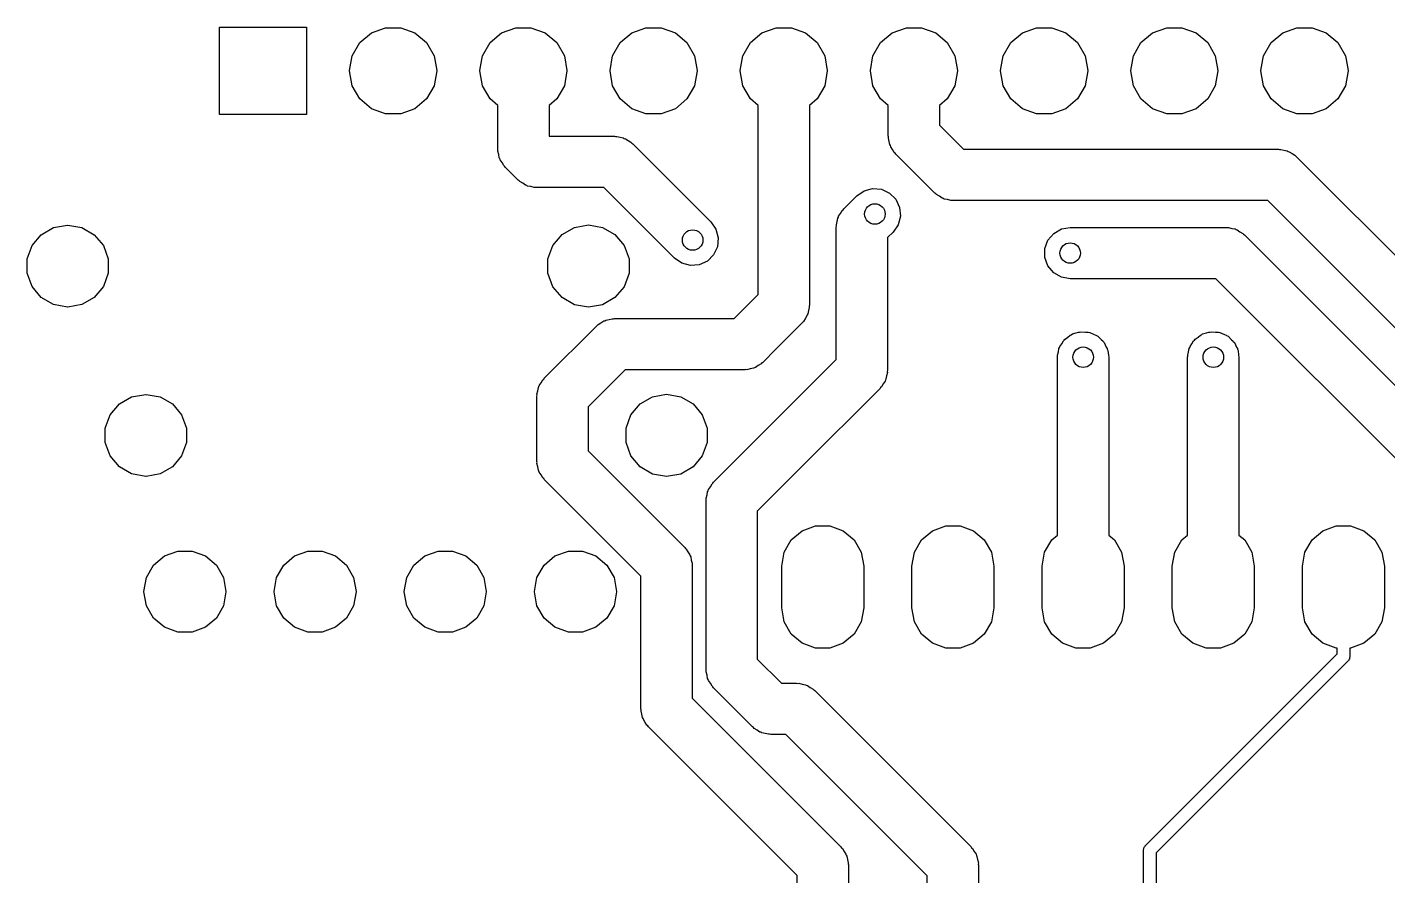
# Model space of a CAD drawing. Extents: x 135.5 to 183.1, y -141.5 to -46.5.
# Drawn here: x 140.48 to 167.03, y -96.01 to -79.46 of the extents above; entities that cross this region are included whole.
import ezdxf

# ---------------------------------------------------------------- set-up
doc = ezdxf.new("R2010")
doc.units = 0
doc.header["$MEASUREMENT"] = 0
doc.layers.add('BLACK', color=7, linetype='CONTINUOUS')

msp = doc.modelspace()

# ---------------------------------------------------------------- linework, layer by layer
at = {"layer": 'Black'}
for p, q in [((144.23, -81.16), (144.23, -79.46)), ((144.23, -79.46), (145.93, -79.46)), ((145.93, -79.46), (145.93, -81.16)), ((146.969, -79.7604), (147.195, -79.5706)), ((147.195, -79.5706), (147.472, -79.4697)), ((147.472, -79.4697), (147.768, -79.4697)), ((147.768, -79.4697), (148.045, -79.5706)), ((148.045, -79.5706), (148.271, -79.7604)), ((149.509, -79.7604), (149.735, -79.5706)), ((149.735, -79.5706), (150.012, -79.4697)), ((150.012, -79.4697), (150.308, -79.4697)), ((150.308, -79.4697), (150.585, -79.5706)), ((150.585, -79.5706), (150.811, -79.7604)), ((152.049, -79.7604), (152.275, -79.5706)), ((152.275, -79.5706), (152.552, -79.4697)), ((152.552, -79.4697), (152.848, -79.4697)), ((152.848, -79.4697), (153.125, -79.5706)), ((153.125, -79.5706), (153.351, -79.7604)), ((154.589, -79.7604), (154.815, -79.5706)), ((154.815, -79.5706), (155.092, -79.4697)), ((155.092, -79.4697), (155.388, -79.4697)), ((155.388, -79.4697), (155.665, -79.5706)), ((155.665, -79.5706), (155.891, -79.7604)), ((157.129, -79.7604), (157.355, -79.5706)), ((157.355, -79.5706), (157.632, -79.4697)), ((157.632, -79.4697), (157.928, -79.4697)), ((157.928, -79.4697), (158.205, -79.5706)), ((158.205, -79.5706), (158.431, -79.7604)), ((159.669, -79.7604), (159.895, -79.5706)), ((159.895, -79.5706), (160.172, -79.4697)), ((160.172, -79.4697), (160.468, -79.4697)), ((160.468, -79.4697), (160.745, -79.5706)), ((160.745, -79.5706), (160.971, -79.7604)), ((162.209, -79.7604), (162.435, -79.5706)), ((162.435, -79.5706), (162.712, -79.4697)), ((162.712, -79.4697), (163.008, -79.4697)), ((163.008, -79.4697), (163.285, -79.5706)), ((163.285, -79.5706), (163.511, -79.7604)), ((164.749, -79.7604), (164.975, -79.5706)), ((164.975, -79.5706), (165.252, -79.4697)), ((165.252, -79.4697), (165.548, -79.4697)), ((165.548, -79.4697), (165.825, -79.5706)), ((165.825, -79.5706), (166.051, -79.7604)), ((146.821, -80.016), (146.969, -79.7604)), ((148.271, -79.7604), (148.419, -80.016)), ((149.361, -80.016), (149.509, -79.7604)), ((150.811, -79.7604), (150.959, -80.016)), ((151.901, -80.016), (152.049, -79.7604)), ((153.351, -79.7604), (153.499, -80.016)), ((154.441, -80.016), (154.589, -79.7604)), ((155.891, -79.7604), (156.039, -80.016)), ((156.981, -80.016), (157.129, -79.7604)), ((158.431, -79.7604), (158.579, -80.016)), ((159.521, -80.016), (159.669, -79.7604)), ((160.971, -79.7604), (161.119, -80.016)), ((162.061, -80.016), (162.209, -79.7604)), ((163.511, -79.7604), (163.659, -80.016)), ((164.601, -80.016), (164.749, -79.7604)), ((166.051, -79.7604), (166.199, -80.016)), ((146.77, -80.3068), (146.821, -80.016)), ((148.419, -80.016), (148.47, -80.3068)), ((149.31, -80.3068), (149.361, -80.016)), ((150.959, -80.016), (151.01, -80.3068)), ((151.85, -80.3068), (151.901, -80.016)), ((153.499, -80.016), (153.55, -80.3068)), ((154.39, -80.3068), (154.441, -80.016)), ((156.039, -80.016), (156.09, -80.3068)), ((156.93, -80.3068), (156.981, -80.016)), ((158.579, -80.016), (158.63, -80.3068)), ((159.47, -80.3068), (159.521, -80.016)), ((161.119, -80.016), (161.17, -80.3068)), ((162.01, -80.3068), (162.061, -80.016)), ((163.659, -80.016), (163.71, -80.3068)), ((164.55, -80.3068), (164.601, -80.016)), ((166.199, -80.016), (166.25, -80.3068)), ((146.77, -80.3132), (146.77, -80.3068)), ((146.821, -80.604), (146.77, -80.3132)), ((148.47, -80.3132), (148.419, -80.604)), ((148.47, -80.3068), (148.47, -80.3132)), ((149.31, -80.3132), (149.31, -80.3068)), ((149.361, -80.604), (149.31, -80.3132)), ((151.01, -80.3132), (150.959, -80.604)), ((151.01, -80.3068), (151.01, -80.3132)), ((151.85, -80.3132), (151.85, -80.3068)), ((151.901, -80.604), (151.85, -80.3132)), ((153.55, -80.3132), (153.499, -80.604)), ((153.55, -80.3068), (153.55, -80.3132)), ((154.39, -80.3132), (154.39, -80.3068)), ((154.441, -80.604), (154.39, -80.3132)), ((156.09, -80.3132), (156.039, -80.604)), ((156.09, -80.3068), (156.09, -80.3132)), ((156.93, -80.3132), (156.93, -80.3068)), ((156.981, -80.604), (156.93, -80.3132)), ((158.63, -80.3132), (158.579, -80.604)), ((158.63, -80.3068), (158.63, -80.3132)), ((159.47, -80.3132), (159.47, -80.3068)), ((159.521, -80.604), (159.47, -80.3132)), ((161.17, -80.3132), (161.119, -80.604)), ((161.17, -80.3068), (161.17, -80.3132)), ((162.01, -80.3132), (162.01, -80.3068)), ((162.061, -80.604), (162.01, -80.3132)), ((163.71, -80.3132), (163.659, -80.604)), ((163.71, -80.3068), (163.71, -80.3132)), ((164.55, -80.3132), (164.55, -80.3068)), ((164.601, -80.604), (164.55, -80.3132)), ((166.25, -80.3132), (166.199, -80.604)), ((166.25, -80.3068), (166.25, -80.3132)), ((146.969, -80.8596), (146.821, -80.604)), ((148.419, -80.604), (148.271, -80.8596)), ((149.509, -80.8596), (149.361, -80.604)), ((150.959, -80.604), (150.811, -80.8596)), ((152.049, -80.8596), (151.901, -80.604)), ((153.499, -80.604), (153.351, -80.8596)), ((154.589, -80.8596), (154.441, -80.604)), ((156.039, -80.604), (155.891, -80.8596)), ((157.129, -80.8596), (156.981, -80.604)), ((158.579, -80.604), (158.431, -80.8596)), ((159.669, -80.8596), (159.521, -80.604)), ((161.119, -80.604), (160.971, -80.8596)), ((162.209, -80.8596), (162.061, -80.604)), ((163.659, -80.604), (163.511, -80.8596)), ((164.749, -80.8596), (164.601, -80.604)), ((166.199, -80.604), (166.051, -80.8596)), ((147.195, -81.0494), (146.969, -80.8596)), ((148.271, -80.8596), (148.045, -81.0494)), ((149.66, -80.9864), (149.509, -80.8596)), ((150.811, -80.8596), (150.66, -80.9864)), ((152.275, -81.0494), (152.049, -80.8596)), ((153.351, -80.8596), (153.125, -81.0494)), ((154.74, -80.9864), (154.589, -80.8596)), ((155.891, -80.8596), (155.74, -80.9864)), ((157.28, -80.9864), (157.129, -80.8596)), ((158.431, -80.8596), (158.28, -80.9864)), ((159.895, -81.0494), (159.669, -80.8596)), ((160.971, -80.8596), (160.745, -81.0494)), ((162.435, -81.0494), (162.209, -80.8596)), ((163.511, -80.8596), (163.285, -81.0494)), ((164.975, -81.0494), (164.749, -80.8596)), ((166.051, -80.8596), (165.825, -81.0494)), ((145.93, -81.16), (144.23, -81.16)), ((147.472, -81.1503), (147.195, -81.0494)), ((147.768, -81.1503), (147.472, -81.1503)), ((148.045, -81.0494), (147.768, -81.1503)), ((149.66, -81.834), (149.66, -80.9864)), ((150.66, -80.9864), (150.66, -81.588)), ((152.552, -81.1503), (152.275, -81.0494)), ((152.848, -81.1503), (152.552, -81.1503)), ((153.125, -81.0494), (152.848, -81.1503)), ((154.74, -84.6749), (154.74, -80.9864)), ((155.74, -80.9864), (155.74, -84.882)), ((157.28, -81.58), (157.28, -80.9864)), ((158.28, -80.9864), (158.28, -81.3729)), ((160.172, -81.1503), (159.895, -81.0494)), ((160.468, -81.1503), (160.172, -81.1503)), ((160.745, -81.0494), (160.468, -81.1503)), ((162.712, -81.1503), (162.435, -81.0494)), ((163.008, -81.1503), (162.712, -81.1503)), ((163.285, -81.0494), (163.008, -81.1503)), ((165.252, -81.1503), (164.975, -81.0494)), ((165.548, -81.1503), (165.252, -81.1503)), ((165.825, -81.0494), (165.548, -81.1503)), ((158.28, -81.3729), (158.749, -81.842)), ((150.66, -81.588), (151.938, -81.588)), ((151.938, -81.588), (151.96, -81.5918)), ((151.96, -81.5918), (151.982, -81.5899)), ((151.982, -81.5899), (152.045, -81.6068)), ((152.045, -81.6068), (152.109, -81.6182)), ((152.109, -81.6182), (152.128, -81.6292)), ((152.128, -81.6292), (152.149, -81.6348)), ((152.149, -81.6348), (152.203, -81.6723)), ((152.203, -81.6723), (152.259, -81.705)), ((152.259, -81.705), (152.274, -81.7218)), ((152.274, -81.7218), (152.292, -81.7344)), ((152.292, -81.7344), (153.816, -83.2584)), ((157.284, -81.6017), (157.28, -81.58)), ((157.282, -81.6236), (157.284, -81.6017)), ((157.299, -81.6867), (157.282, -81.6236)), ((157.31, -81.751), (157.299, -81.6867)), ((157.321, -81.7701), (157.31, -81.751)), ((149.664, -81.8557), (149.66, -81.834)), ((149.662, -81.8776), (149.664, -81.8557)), ((149.679, -81.9407), (149.662, -81.8776)), ((149.69, -82.005), (149.679, -81.9407)), ((149.701, -82.0241), (149.69, -82.005)), ((149.707, -82.0453), (149.701, -82.0241)), ((157.327, -81.7913), (157.321, -81.7701)), ((157.364, -81.8448), (157.327, -81.7913)), ((157.397, -81.9014), (157.364, -81.8448)), ((157.414, -81.9155), (157.397, -81.9014)), ((157.426, -81.9336), (157.414, -81.9155)), ((158.188, -82.6956), (157.426, -81.9336)), ((158.749, -81.842), (164.892, -81.842)), ((164.892, -81.842), (164.914, -81.8458)), ((164.914, -81.8458), (164.936, -81.8439)), ((164.936, -81.8439), (164.999, -81.8608)), ((164.999, -81.8608), (165.063, -81.8722)), ((165.063, -81.8722), (165.082, -81.8832)), ((165.082, -81.8832), (165.103, -81.8888)), ((165.103, -81.8888), (165.157, -81.9263)), ((165.157, -81.9263), (165.213, -81.959)), ((165.213, -81.959), (165.228, -81.9758)), ((165.228, -81.9758), (165.246, -81.9884)), ((165.246, -81.9884), (169.671, -86.414)), ((149.744, -82.0988), (149.707, -82.0453)), ((149.777, -82.1554), (149.744, -82.0988)), ((149.794, -82.1695), (149.777, -82.1554)), ((149.806, -82.1876), (149.794, -82.1695)), ((150.06, -82.4416), (149.806, -82.1876)), ((150.078, -82.4542), (150.06, -82.4416)), ((150.093, -82.471), (150.078, -82.4542)), ((150.149, -82.5037), (150.093, -82.471)), ((150.203, -82.5412), (150.149, -82.5037)), ((150.224, -82.5468), (150.203, -82.5412)), ((150.243, -82.5578), (150.224, -82.5468)), ((150.307, -82.5692), (150.243, -82.5578)), ((150.37, -82.5861), (150.307, -82.5692)), ((150.392, -82.5842), (150.37, -82.5861)), ((150.414, -82.588), (150.392, -82.5842)), ((151.731, -82.588), (150.414, -82.588)), ((153.108, -83.9656), (151.731, -82.588)), ((156.41, -83.0044), (156.664, -82.7504)), ((156.664, -82.7504), (156.807, -82.6508)), ((156.807, -82.6508), (156.974, -82.6059)), ((156.974, -82.6059), (157.147, -82.621)), ((157.147, -82.621), (157.305, -82.6944)), ((157.305, -82.6944), (157.428, -82.8172)), ((157.428, -82.8172), (157.501, -82.9746)), ((158.206, -82.7082), (158.188, -82.6956)), ((158.221, -82.725), (158.206, -82.7082)), ((158.277, -82.7577), (158.221, -82.725)), ((158.331, -82.7952), (158.277, -82.7577)), ((158.352, -82.8008), (158.331, -82.7952)), ((158.371, -82.8118), (158.352, -82.8008)), ((158.435, -82.8232), (158.371, -82.8118)), ((158.498, -82.8401), (158.435, -82.8232)), ((156.348, -83.0932), (156.381, -83.0366)), ((156.381, -83.0366), (156.398, -83.0225)), ((156.398, -83.0225), (156.41, -83.0044)), ((157.501, -82.9746), (157.516, -83.1476)), ((158.52, -82.8382), (158.498, -82.8401)), ((158.542, -82.842), (158.52, -82.8382)), ((164.685, -82.842), (158.542, -82.842)), ((169.11, -87.2676), (164.685, -82.842)), ((140.993, -83.3682), (141.267, -83.32)), ((141.267, -83.32), (141.273, -83.32)), ((141.273, -83.32), (141.547, -83.3682)), ((151.155, -83.3654), (151.43, -83.3169)), ((151.43, -83.3169), (151.705, -83.3654)), ((153.816, -83.2584), (153.915, -83.4007)), ((156.264, -83.358), (156.268, -83.3363)), ((156.266, -83.3144), (156.283, -83.2513)), ((156.268, -83.3363), (156.266, -83.3144)), ((156.283, -83.2513), (156.294, -83.187)), ((156.294, -83.187), (156.305, -83.1679)), ((156.305, -83.1679), (156.311, -83.1467)), ((156.311, -83.1467), (156.348, -83.0932)), ((157.471, -83.3153), (157.372, -83.4576)), ((157.516, -83.1476), (157.471, -83.3153)), ((140.574, -83.72), (140.753, -83.5072)), ((140.753, -83.5072), (140.993, -83.3682)), ((141.547, -83.3682), (141.787, -83.5072)), ((141.787, -83.5072), (141.966, -83.72)), ((150.735, -83.7185), (150.914, -83.5048)), ((150.914, -83.5048), (151.155, -83.3654)), ((151.705, -83.3654), (151.946, -83.5048)), ((151.946, -83.5048), (152.125, -83.7185)), ((153.915, -83.4007), (153.96, -83.5684)), ((153.96, -83.5684), (153.945, -83.7414)), ((156.264, -85.9449), (156.264, -83.358)), ((157.372, -83.4576), (157.264, -83.5651)), ((157.264, -83.5651), (157.264, -86.152)), ((160.336, -83.7792), (160.395, -83.616)), ((160.395, -83.616), (160.507, -83.483)), ((160.507, -83.483), (160.657, -83.3962)), ((160.657, -83.3962), (160.828, -83.366)), ((160.828, -83.366), (163.876, -83.366)), ((163.876, -83.366), (163.898, -83.3698)), ((163.898, -83.3698), (163.92, -83.3679)), ((163.92, -83.3679), (163.983, -83.3848)), ((163.983, -83.3848), (164.047, -83.3962)), ((164.047, -83.3962), (164.066, -83.4072)), ((164.066, -83.4072), (164.087, -83.4128)), ((164.087, -83.4128), (164.141, -83.4503)), ((164.141, -83.4503), (164.197, -83.483)), ((164.197, -83.483), (164.212, -83.4998)), ((164.212, -83.4998), (164.23, -83.5124)), ((164.23, -83.5124), (169.054, -88.3364)), ((140.479, -83.9811), (140.574, -83.72)), ((141.966, -83.72), (142.061, -83.9811)), ((150.639, -83.9806), (150.735, -83.7185)), ((152.125, -83.7185), (152.221, -83.9806)), ((153.945, -83.7414), (153.872, -83.8988)), ((160.336, -83.9528), (160.336, -83.7792)), ((140.479, -84.2589), (140.479, -83.9811)), ((142.061, -83.9811), (142.061, -84.2589)), ((150.639, -84.2594), (150.639, -83.9806)), ((152.221, -83.9806), (152.221, -84.2594)), ((153.251, -84.0652), (153.108, -83.9656)), ((153.418, -84.1101), (153.251, -84.0652)), ((153.591, -84.095), (153.418, -84.1101)), ((153.749, -84.0216), (153.591, -84.095)), ((153.872, -83.8988), (153.749, -84.0216)), ((160.395, -84.116), (160.336, -83.9528)), ((160.507, -84.249), (160.395, -84.116)), ((140.574, -84.52), (140.479, -84.2589)), ((142.061, -84.2589), (141.966, -84.52)), ((150.735, -84.5215), (150.639, -84.2594)), ((152.221, -84.2594), (152.125, -84.5215)), ((160.657, -84.3358), (160.507, -84.249)), ((160.828, -84.366), (160.657, -84.3358)), ((163.669, -84.366), (160.828, -84.366)), ((168.2, -88.8971), (163.669, -84.366)), ((140.753, -84.7328), (140.574, -84.52)), ((141.966, -84.52), (141.787, -84.7328)), ((150.914, -84.7352), (150.735, -84.5215)), ((152.125, -84.5215), (151.946, -84.7352)), ((154.378, -85.0364), (154.74, -84.6749)), ((140.993, -84.8718), (140.753, -84.7328)), ((141.267, -84.92), (140.993, -84.8718)), ((141.273, -84.92), (141.267, -84.92)), ((141.547, -84.8718), (141.273, -84.92)), ((141.787, -84.7328), (141.547, -84.8718)), ((151.155, -84.8746), (150.914, -84.7352)), ((151.43, -84.9231), (151.155, -84.8746)), ((151.705, -84.8746), (151.43, -84.9231)), ((151.946, -84.7352), (151.705, -84.8746)), ((155.738, -84.9256), (155.721, -84.9887)), ((155.74, -84.882), (155.736, -84.9037)), ((155.736, -84.9037), (155.738, -84.9256)), ((151.673, -85.2283), (151.727, -85.1908)), ((151.727, -85.1908), (151.748, -85.1852)), ((151.748, -85.1852), (151.767, -85.1742)), ((151.767, -85.1742), (151.831, -85.1628)), ((151.831, -85.1628), (151.894, -85.1459)), ((151.894, -85.1459), (151.916, -85.1478)), ((151.916, -85.1478), (151.938, -85.144)), ((151.938, -85.144), (154.224, -85.144)), ((154.224, -85.144), (154.271, -85.144)), ((154.271, -85.144), (154.378, -85.0364)), ((154.378, -85.0364), (154.378, -85.0364)), ((155.623, -85.2034), (155.606, -85.2175)), ((155.656, -85.1468), (155.623, -85.2034)), ((155.693, -85.0933), (155.656, -85.1468)), ((155.699, -85.0721), (155.693, -85.0933)), ((155.71, -85.053), (155.699, -85.0721)), ((155.721, -84.9887), (155.71, -85.053)), ((150.568, -86.3064), (151.584, -85.2904)), ((151.584, -85.2904), (151.602, -85.2778)), ((151.602, -85.2778), (151.617, -85.261)), ((151.617, -85.261), (151.673, -85.2283)), ((155.594, -85.2356), (155.086, -85.7436)), ((155.606, -85.2175), (155.594, -85.2356)), ((160.784, -85.5054), (160.83, -85.467)), ((160.83, -85.467), (160.849, -85.4601)), ((160.849, -85.4601), (160.871, -85.4448)), ((160.871, -85.4448), (160.947, -85.4244)), ((160.947, -85.4244), (160.993, -85.4076)), ((160.993, -85.4076), (161.01, -85.4076)), ((161.01, -85.4076), (161.038, -85.3999)), ((161.038, -85.3999), (161.126, -85.4076)), ((161.126, -85.4076), (161.167, -85.4076)), ((161.167, -85.4076), (161.18, -85.4123)), ((161.18, -85.4123), (161.211, -85.415)), ((161.211, -85.415), (161.297, -85.4551)), ((161.297, -85.4551), (161.33, -85.467)), ((161.33, -85.467), (161.339, -85.4745)), ((161.339, -85.4745), (161.369, -85.4884)), ((163.324, -85.5054), (163.37, -85.467)), ((163.37, -85.467), (163.389, -85.4601)), ((163.389, -85.4601), (163.411, -85.4448)), ((163.411, -85.4448), (163.487, -85.4244)), ((163.487, -85.4244), (163.533, -85.4076)), ((163.533, -85.4076), (163.55, -85.4076)), ((163.55, -85.4076), (163.578, -85.3999)), ((163.578, -85.3999), (163.666, -85.4076)), ((163.666, -85.4076), (163.707, -85.4076)), ((163.707, -85.4076), (163.72, -85.4123)), ((163.72, -85.4123), (163.751, -85.415)), ((163.751, -85.415), (163.837, -85.4551)), ((163.837, -85.4551), (163.87, -85.467)), ((163.87, -85.467), (163.879, -85.4745)), ((163.879, -85.4745), (163.909, -85.4884)), ((160.599, -85.7933), (160.61, -85.729)), ((160.61, -85.729), (160.621, -85.7099)), ((160.621, -85.7099), (160.627, -85.6887)), ((160.627, -85.6887), (160.664, -85.6352)), ((160.664, -85.6352), (160.697, -85.5786)), ((160.697, -85.5786), (160.714, -85.5645)), ((160.714, -85.5645), (160.726, -85.5464)), ((160.726, -85.5464), (160.728, -85.5444)), ((160.728, -85.5444), (160.784, -85.5054)), ((161.369, -85.4884), (161.438, -85.5575)), ((161.438, -85.5575), (161.463, -85.5786)), ((161.463, -85.5786), (161.469, -85.5882)), ((161.469, -85.5882), (161.492, -85.6112)), ((161.492, -85.6112), (161.532, -85.6988)), ((161.532, -85.6988), (161.55, -85.729)), ((161.55, -85.729), (161.552, -85.7405)), ((161.552, -85.7405), (161.565, -85.7686)), ((163.139, -85.7933), (163.15, -85.729)), ((163.15, -85.729), (163.161, -85.7099)), ((163.161, -85.7099), (163.167, -85.6887)), ((163.167, -85.6887), (163.204, -85.6352)), ((163.204, -85.6352), (163.237, -85.5786)), ((163.237, -85.5786), (163.254, -85.5645)), ((163.254, -85.5645), (163.266, -85.5464)), ((163.266, -85.5464), (163.268, -85.5444)), ((163.268, -85.5444), (163.324, -85.5054)), ((163.909, -85.4884), (163.978, -85.5575)), ((163.978, -85.5575), (164.003, -85.5786)), ((164.003, -85.5786), (164.009, -85.5882)), ((164.009, -85.5882), (164.032, -85.6112)), ((164.032, -85.6112), (164.072, -85.6988)), ((164.072, -85.6988), (164.09, -85.729)), ((164.09, -85.729), (164.092, -85.7405)), ((164.092, -85.7405), (164.105, -85.7686)), ((154.832, -85.9976), (154.814, -86.0102)), ((155.086, -85.7436), (154.832, -85.9976)), ((154.886, -87.3224), (156.264, -85.9449)), ((155.086, -85.7436), (155.086, -85.7436)), ((160.58, -85.9), (160.584, -85.8783)), ((160.58, -89.3665), (160.58, -85.9)), ((160.582, -85.8564), (160.599, -85.7933)), ((160.584, -85.8783), (160.582, -85.8564)), ((161.565, -85.7686), (161.573, -85.8601)), ((161.573, -85.8601), (161.58, -85.9)), ((161.58, -85.9), (161.58, -85.9405)), ((161.58, -85.9405), (161.58, -85.9416)), ((161.58, -85.9416), (161.58, -85.9419)), ((161.58, -85.9419), (161.58, -89.3665)), ((163.12, -85.9), (163.124, -85.8783)), ((163.12, -89.3665), (163.12, -85.9)), ((163.122, -85.8564), (163.139, -85.7933)), ((163.124, -85.8783), (163.122, -85.8564)), ((164.105, -85.7686), (164.113, -85.8601)), ((164.113, -85.8601), (164.12, -85.9)), ((164.12, -85.9), (164.12, -85.9405)), ((164.12, -85.9405), (164.12, -85.9416)), ((164.12, -85.9416), (164.12, -85.9419)), ((164.12, -85.9419), (164.12, -89.3665)), ((152.145, -86.144), (151.422, -86.8671)), ((154.224, -86.144), (152.145, -86.144)), ((154.478, -86.144), (154.224, -86.144)), ((154.5, -86.1402), (154.478, -86.144)), ((154.522, -86.1421), (154.5, -86.1402)), ((154.585, -86.1252), (154.522, -86.1421)), ((154.649, -86.1138), (154.585, -86.1252)), ((154.668, -86.1028), (154.649, -86.1138)), ((154.689, -86.0972), (154.668, -86.1028)), ((154.743, -86.0597), (154.689, -86.0972)), ((154.799, -86.027), (154.743, -86.0597)), ((154.814, -86.0102), (154.799, -86.027)), ((157.245, -86.2587), (157.234, -86.323)), ((157.262, -86.1956), (157.245, -86.2587)), ((157.264, -86.152), (157.26, -86.1737)), ((157.26, -86.1737), (157.262, -86.1956)), ((150.441, -86.5533), (150.452, -86.489)), ((150.452, -86.489), (150.463, -86.4699)), ((150.463, -86.4699), (150.469, -86.4487)), ((150.469, -86.4487), (150.506, -86.3952)), ((150.506, -86.3952), (150.539, -86.3386)), ((150.539, -86.3386), (150.556, -86.3245)), ((150.556, -86.3245), (150.568, -86.3064)), ((157.118, -86.5056), (155.594, -88.0296)), ((157.13, -86.4875), (157.118, -86.5056)), ((157.147, -86.4734), (157.13, -86.4875)), ((157.18, -86.4168), (157.147, -86.4734)), ((157.217, -86.3633), (157.18, -86.4168)), ((157.223, -86.3421), (157.217, -86.3633)), ((157.234, -86.323), (157.223, -86.3421)), ((142.277, -86.8092), (142.517, -86.6702)), ((142.517, -86.6702), (142.791, -86.622)), ((142.791, -86.622), (142.797, -86.622)), ((142.797, -86.622), (143.071, -86.6702)), ((143.071, -86.6702), (143.311, -86.8092)), ((150.422, -86.66), (150.426, -86.6383)), ((150.422, -87.93), (150.422, -86.66)), ((150.424, -86.6164), (150.441, -86.5533)), ((150.426, -86.6383), (150.424, -86.6164)), ((152.438, -86.8068), (152.679, -86.6674)), ((152.679, -86.6674), (152.954, -86.6189)), ((152.954, -86.6189), (153.229, -86.6674)), ((153.229, -86.6674), (153.47, -86.8068)), ((142.003, -87.2831), (142.098, -87.022)), ((142.098, -87.022), (142.277, -86.8092)), ((143.311, -86.8092), (143.49, -87.022)), ((143.49, -87.022), (143.585, -87.2831)), ((151.422, -86.8671), (151.422, -87.7229)), ((152.163, -87.2826), (152.259, -87.0205)), ((152.259, -87.0205), (152.438, -86.8068)), ((153.47, -86.8068), (153.649, -87.0205)), ((153.649, -87.0205), (153.745, -87.2826)), ((142.003, -87.5609), (142.003, -87.2831)), ((143.585, -87.2831), (143.585, -87.5609)), ((152.163, -87.5614), (152.163, -87.2826)), ((153.745, -87.2826), (153.745, -87.5614)), ((153.87, -88.3384), (154.886, -87.3224)), ((142.098, -87.822), (142.003, -87.5609)), ((143.585, -87.5609), (143.49, -87.822)), ((152.259, -87.8235), (152.163, -87.5614)), ((153.745, -87.5614), (153.649, -87.8235)), ((142.277, -88.0348), (142.098, -87.822)), ((143.49, -87.822), (143.311, -88.0348)), ((151.422, -87.7229), (153.308, -89.6084)), ((152.438, -88.0372), (152.259, -87.8235)), ((153.649, -87.8235), (153.47, -88.0372)), ((142.517, -88.1738), (142.277, -88.0348)), ((143.311, -88.0348), (143.071, -88.1738)), ((150.426, -87.9517), (150.422, -87.93)), ((150.424, -87.9736), (150.426, -87.9517)), ((150.441, -88.0367), (150.424, -87.9736)), ((150.452, -88.101), (150.441, -88.0367)), ((150.463, -88.1201), (150.452, -88.101)), ((150.469, -88.1413), (150.463, -88.1201)), ((152.679, -88.1766), (152.438, -88.0372)), ((153.47, -88.0372), (153.229, -88.1766)), ((155.594, -88.0296), (154.724, -88.8991)), ((142.791, -88.222), (142.517, -88.1738)), ((142.797, -88.222), (142.791, -88.222)), ((143.071, -88.1738), (142.797, -88.222)), ((150.506, -88.1948), (150.469, -88.1413)), ((150.539, -88.2514), (150.506, -88.1948)), ((150.556, -88.2655), (150.539, -88.2514)), ((150.568, -88.2836), (150.556, -88.2655)), ((152.454, -90.1691), (150.568, -88.2836)), ((152.954, -88.2251), (152.679, -88.1766)), ((153.229, -88.1766), (152.954, -88.2251)), ((153.808, -88.4272), (153.841, -88.3706)), ((153.841, -88.3706), (153.858, -88.3565)), ((153.858, -88.3565), (153.87, -88.3384)), ((153.726, -88.6484), (153.743, -88.5853)), ((153.728, -88.6703), (153.726, -88.6484)), ((153.743, -88.5853), (153.754, -88.521)), ((153.754, -88.521), (153.765, -88.5019)), ((153.765, -88.5019), (153.771, -88.4807)), ((153.771, -88.4807), (153.808, -88.4272)), ((153.724, -88.692), (153.728, -88.6703)), ((153.724, -91.994), (153.724, -88.692)), ((154.724, -88.8991), (154.724, -91.7869)), ((155.6, -89.2826), (155.861, -89.1876)), ((155.861, -89.1876), (156.139, -89.1876)), ((156.139, -89.1876), (156.4, -89.2826)), ((158.14, -89.2826), (158.401, -89.1876)), ((158.401, -89.1876), (158.679, -89.1876)), ((158.679, -89.1876), (158.94, -89.2826)), ((165.76, -89.2826), (166.021, -89.1876)), ((166.021, -89.1876), (166.299, -89.1876)), ((166.299, -89.1876), (166.56, -89.2826)), ((155.387, -89.4612), (155.6, -89.2826)), ((156.4, -89.2826), (156.613, -89.4612)), ((157.927, -89.4612), (158.14, -89.2826)), ((158.94, -89.2826), (159.153, -89.4612)), ((160.467, -89.4612), (160.58, -89.3665)), ((161.58, -89.3665), (161.693, -89.4612)), ((163.007, -89.4612), (163.12, -89.3665)), ((164.12, -89.3665), (164.233, -89.4612)), ((165.547, -89.4612), (165.76, -89.2826)), ((166.56, -89.2826), (166.773, -89.4612)), ((143.156, -89.7741), (143.417, -89.6791)), ((143.417, -89.6791), (143.695, -89.6791)), ((143.695, -89.6791), (143.956, -89.7741)), ((145.696, -89.7741), (145.957, -89.6791)), ((145.957, -89.6791), (146.235, -89.6791)), ((146.235, -89.6791), (146.496, -89.7741)), ((148.236, -89.7741), (148.497, -89.6791)), ((148.497, -89.6791), (148.775, -89.6791)), ((148.775, -89.6791), (149.036, -89.7741)), ((150.776, -89.7741), (151.037, -89.6791)), ((151.037, -89.6791), (151.315, -89.6791)), ((151.315, -89.6791), (151.576, -89.7741)), ((153.308, -89.6084), (153.32, -89.6265)), ((153.32, -89.6265), (153.337, -89.6406)), ((153.337, -89.6406), (153.37, -89.6972)), ((153.37, -89.6972), (153.407, -89.7507)), ((155.2, -89.9754), (155.248, -89.7018)), ((155.248, -89.7018), (155.387, -89.4612)), ((156.613, -89.4612), (156.752, -89.7018)), ((156.752, -89.7018), (156.8, -89.9754)), ((157.74, -89.9754), (157.788, -89.7018)), ((157.788, -89.7018), (157.927, -89.4612)), ((159.153, -89.4612), (159.292, -89.7018)), ((159.292, -89.7018), (159.34, -89.9754)), ((160.28, -89.9754), (160.328, -89.7018)), ((160.328, -89.7018), (160.467, -89.4612)), ((161.693, -89.4612), (161.832, -89.7018)), ((161.832, -89.7018), (161.88, -89.9754)), ((162.82, -89.9754), (162.868, -89.7018)), ((162.868, -89.7018), (163.007, -89.4612)), ((164.233, -89.4612), (164.372, -89.7018)), ((164.372, -89.7018), (164.42, -89.9754)), ((165.36, -89.9754), (165.408, -89.7018)), ((165.408, -89.7018), (165.547, -89.4612)), ((166.773, -89.4612), (166.912, -89.7018)), ((166.912, -89.7018), (166.96, -89.9754)), ((142.804, -90.1933), (142.943, -89.9527)), ((142.943, -89.9527), (143.156, -89.7741)), ((143.956, -89.7741), (144.169, -89.9527)), ((144.169, -89.9527), (144.308, -90.1933)), ((145.344, -90.1933), (145.483, -89.9527)), ((145.483, -89.9527), (145.696, -89.7741)), ((146.496, -89.7741), (146.709, -89.9527)), ((146.709, -89.9527), (146.848, -90.1933)), ((147.884, -90.1933), (148.023, -89.9527)), ((148.023, -89.9527), (148.236, -89.7741)), ((149.036, -89.7741), (149.249, -89.9527)), ((149.249, -89.9527), (149.388, -90.1933)), ((150.424, -90.1933), (150.563, -89.9527)), ((150.563, -89.9527), (150.776, -89.7741)), ((151.576, -89.7741), (151.789, -89.9527)), ((151.789, -89.9527), (151.928, -90.1933)), ((153.407, -89.7507), (153.413, -89.7719)), ((153.413, -89.7719), (153.424, -89.791)), ((153.424, -89.791), (153.435, -89.8553)), ((153.435, -89.8553), (153.452, -89.9184)), ((153.452, -89.9184), (153.45, -89.9403)), ((153.45, -89.9403), (153.454, -89.962)), ((153.454, -89.962), (153.454, -92.5489)), ((155.2, -90.7846), (155.2, -89.9754)), ((156.8, -89.9754), (156.8, -90.7846)), ((157.74, -90.7846), (157.74, -89.9754)), ((159.34, -89.9754), (159.34, -90.7846)), ((160.28, -90.7846), (160.28, -89.9754)), ((161.88, -89.9754), (161.88, -90.7846)), ((162.82, -90.7846), (162.82, -89.9754)), ((164.42, -89.9754), (164.42, -90.7846)), ((165.36, -90.7846), (165.36, -89.9754)), ((166.96, -89.9754), (166.96, -90.7846)), ((142.756, -90.4669), (142.804, -90.1933)), ((144.308, -90.1933), (144.356, -90.4669)), ((145.296, -90.4669), (145.344, -90.1933)), ((146.848, -90.1933), (146.896, -90.4669)), ((147.836, -90.4669), (147.884, -90.1933)), ((149.388, -90.1933), (149.436, -90.4669)), ((150.376, -90.4669), (150.424, -90.1933)), ((151.928, -90.1933), (151.976, -90.4669)), ((152.454, -92.756), (152.454, -90.1691)), ((142.756, -90.4731), (142.756, -90.4669)), ((142.804, -90.7467), (142.756, -90.4731)), ((144.356, -90.4731), (144.308, -90.7467)), ((144.356, -90.4669), (144.356, -90.4731)), ((145.296, -90.4731), (145.296, -90.4669)), ((145.344, -90.7467), (145.296, -90.4731)), ((146.896, -90.4731), (146.848, -90.7467)), ((146.896, -90.4669), (146.896, -90.4731)), ((147.836, -90.4731), (147.836, -90.4669)), ((147.884, -90.7467), (147.836, -90.4731)), ((149.436, -90.4731), (149.388, -90.7467)), ((149.436, -90.4669), (149.436, -90.4731)), ((150.376, -90.4731), (150.376, -90.4669)), ((150.424, -90.7467), (150.376, -90.4731)), ((151.976, -90.4731), (151.928, -90.7467)), ((151.976, -90.4669), (151.976, -90.4731)), ((142.943, -90.9873), (142.804, -90.7467)), ((144.308, -90.7467), (144.169, -90.9873)), ((145.483, -90.9873), (145.344, -90.7467)), ((146.848, -90.7467), (146.709, -90.9873)), ((148.023, -90.9873), (147.884, -90.7467)), ((149.388, -90.7467), (149.249, -90.9873)), ((150.563, -90.9873), (150.424, -90.7467)), ((151.928, -90.7467), (151.789, -90.9873)), ((155.248, -91.0582), (155.2, -90.7846)), ((156.8, -90.7846), (156.752, -91.0582)), ((157.788, -91.0582), (157.74, -90.7846)), ((159.34, -90.7846), (159.292, -91.0582)), ((160.328, -91.0582), (160.28, -90.7846)), ((161.88, -90.7846), (161.832, -91.0582)), ((162.868, -91.0582), (162.82, -90.7846)), ((164.42, -90.7846), (164.372, -91.0582)), ((165.408, -91.0582), (165.36, -90.7846)), ((166.96, -90.7846), (166.912, -91.0582)), ((143.156, -91.1659), (142.943, -90.9873)), ((144.169, -90.9873), (143.956, -91.1659)), ((145.696, -91.1659), (145.483, -90.9873)), ((146.709, -90.9873), (146.496, -91.1659)), ((148.236, -91.1659), (148.023, -90.9873)), ((149.249, -90.9873), (149.036, -91.1659)), ((150.776, -91.1659), (150.563, -90.9873)), ((151.789, -90.9873), (151.576, -91.1659)), ((143.417, -91.2609), (143.156, -91.1659)), ((143.695, -91.2609), (143.417, -91.2609)), ((143.956, -91.1659), (143.695, -91.2609)), ((145.957, -91.2609), (145.696, -91.1659)), ((146.235, -91.2609), (145.957, -91.2609)), ((146.496, -91.1659), (146.235, -91.2609)), ((148.497, -91.2609), (148.236, -91.1659)), ((148.775, -91.2609), (148.497, -91.2609)), ((149.036, -91.1659), (148.775, -91.2609)), ((151.037, -91.2609), (150.776, -91.1659)), ((151.315, -91.2609), (151.037, -91.2609)), ((151.576, -91.1659), (151.315, -91.2609)), ((155.387, -91.2988), (155.248, -91.0582)), ((155.6, -91.4774), (155.387, -91.2988)), ((156.613, -91.2988), (156.4, -91.4774)), ((156.752, -91.0582), (156.613, -91.2988)), ((157.927, -91.2988), (157.788, -91.0582)), ((158.14, -91.4774), (157.927, -91.2988)), ((159.153, -91.2988), (158.94, -91.4774)), ((159.292, -91.0582), (159.153, -91.2988)), ((160.467, -91.2988), (160.328, -91.0582)), ((160.68, -91.4774), (160.467, -91.2988)), ((161.693, -91.2988), (161.48, -91.4774)), ((161.832, -91.0582), (161.693, -91.2988)), ((163.007, -91.2988), (162.868, -91.0582)), ((163.22, -91.4774), (163.007, -91.2988)), ((164.233, -91.2988), (164.02, -91.4774)), ((164.372, -91.0582), (164.233, -91.2988)), ((165.547, -91.2988), (165.408, -91.0582)), ((165.76, -91.4774), (165.547, -91.2988)), ((166.773, -91.2988), (166.56, -91.4774)), ((166.912, -91.0582), (166.773, -91.2988)), ((155.861, -91.5724), (155.6, -91.4774)), ((156.139, -91.5724), (155.861, -91.5724)), ((156.4, -91.4774), (156.139, -91.5724)), ((158.401, -91.5724), (158.14, -91.4774)), ((158.679, -91.5724), (158.401, -91.5724)), ((158.94, -91.4774), (158.679, -91.5724)), ((160.941, -91.5724), (160.68, -91.4774)), ((161.219, -91.5724), (160.941, -91.5724)), ((161.48, -91.4774), (161.219, -91.5724)), ((163.481, -91.5724), (163.22, -91.4774)), ((163.759, -91.5724), (163.481, -91.5724)), ((164.02, -91.4774), (163.759, -91.5724)), ((166.021, -91.5724), (165.76, -91.4774)), ((166.035, -91.5724), (166.021, -91.5724)), ((166.035, -91.6862), (166.035, -91.5724)), ((166.299, -91.5724), (166.285, -91.5724)), ((166.285, -91.5724), (166.285, -91.738)), ((166.56, -91.4774), (166.299, -91.5724)), ((154.724, -91.7869), (155.193, -92.256)), ((162.296, -95.4256), (166.035, -91.6862)), ((166.248, -91.8264), (162.509, -95.5658)), ((166.252, -91.8219), (166.248, -91.8264)), ((166.256, -91.8183), (166.252, -91.8219)), ((166.264, -91.8042), (166.256, -91.8183)), ((166.273, -91.7908), (166.264, -91.8042)), ((166.275, -91.7855), (166.273, -91.7908)), ((166.277, -91.7808), (166.275, -91.7855)), ((166.28, -91.7647), (166.277, -91.7808)), ((166.285, -91.7489), (166.28, -91.7647)), ((166.285, -91.738), (166.284, -91.7434)), ((166.284, -91.7434), (166.285, -91.7489)), ((153.728, -92.0157), (153.724, -91.994)), ((153.726, -92.0376), (153.728, -92.0157)), ((153.743, -92.1007), (153.726, -92.0376)), ((153.754, -92.165), (153.743, -92.1007)), ((153.765, -92.1841), (153.754, -92.165)), ((153.771, -92.2053), (153.765, -92.1841)), ((153.808, -92.2588), (153.771, -92.2053)), ((153.841, -92.3154), (153.808, -92.2588)), ((153.858, -92.3295), (153.841, -92.3154)), ((153.87, -92.3476), (153.858, -92.3295)), ((154.632, -93.1096), (153.87, -92.3476)), ((155.193, -92.256), (155.49, -92.256)), ((155.49, -92.256), (155.512, -92.2598)), ((155.512, -92.2598), (155.534, -92.2579)), ((155.534, -92.2579), (155.597, -92.2748)), ((155.597, -92.2748), (155.661, -92.2862)), ((155.661, -92.2862), (155.68, -92.2972)), ((155.68, -92.2972), (155.701, -92.3028)), ((155.701, -92.3028), (155.755, -92.3403)), ((155.755, -92.3403), (155.811, -92.373)), ((155.811, -92.373), (155.826, -92.3898)), ((153.454, -92.5489), (156.354, -95.4484)), ((155.826, -92.3898), (155.844, -92.4024)), ((155.844, -92.4024), (158.894, -95.4524)), ((152.458, -92.7777), (152.454, -92.756)), ((152.456, -92.7996), (152.458, -92.7777)), ((152.473, -92.8627), (152.456, -92.7996)), ((152.484, -92.927), (152.473, -92.8627)), ((152.495, -92.9461), (152.484, -92.927)), ((152.501, -92.9673), (152.495, -92.9461)), ((152.538, -93.0208), (152.501, -92.9673)), ((152.571, -93.0774), (152.538, -93.0208)), ((152.588, -93.0915), (152.571, -93.0774)), ((152.6, -93.1096), (152.588, -93.0915)), ((155.5, -96.0091), (152.6, -93.1096)), ((154.65, -93.1222), (154.632, -93.1096)), ((154.665, -93.139), (154.65, -93.1222)), ((154.721, -93.1717), (154.665, -93.139)), ((154.775, -93.2092), (154.721, -93.1717)), ((154.796, -93.2148), (154.775, -93.2092)), ((154.815, -93.2258), (154.796, -93.2148)), ((154.879, -93.2372), (154.815, -93.2258)), ((154.942, -93.2541), (154.879, -93.2372)), ((154.964, -93.2522), (154.942, -93.2541)), ((154.986, -93.256), (154.964, -93.2522)), ((155.283, -93.256), (154.986, -93.256)), ((158.04, -96.0131), (155.283, -93.256)), ((156.354, -95.4484), (156.366, -95.4665)), ((156.366, -95.4665), (156.383, -95.4806)), ((156.383, -95.4806), (156.416, -95.5372)), ((156.416, -95.5372), (156.453, -95.5907)), ((158.894, -95.4524), (158.906, -95.4705)), ((158.906, -95.4705), (158.923, -95.4846)), ((158.923, -95.4846), (158.956, -95.5412)), ((158.956, -95.5412), (158.993, -95.5947)), ((162.259, -95.5031), (162.264, -95.4873)), ((162.26, -95.5086), (162.259, -95.5031)), ((162.259, -95.514), (162.26, -95.5086)), ((162.259, -100.064), (162.259, -95.514)), ((162.264, -95.4873), (162.267, -95.4712)), ((162.267, -95.4712), (162.269, -95.4665)), ((162.269, -95.4665), (162.271, -95.4612)), ((162.271, -95.4612), (162.28, -95.4478)), ((162.28, -95.4478), (162.288, -95.4337)), ((162.288, -95.4337), (162.292, -95.4301)), ((162.292, -95.4301), (162.296, -95.4256)), ((156.453, -95.5907), (156.459, -95.6119)), ((156.459, -95.6119), (156.47, -95.631)), ((156.47, -95.631), (156.481, -95.6953)), ((156.481, -95.6953), (156.498, -95.7584)), ((156.498, -95.7584), (156.496, -95.7803)), ((156.496, -95.7803), (156.5, -95.802)), ((156.5, -95.802), (156.5, -96.8)), ((158.993, -95.5947), (158.999, -95.6159)), ((158.999, -95.6159), (159.01, -95.635)), ((159.01, -95.635), (159.021, -95.6993)), ((159.021, -95.6993), (159.038, -95.7624)), ((159.038, -95.7624), (159.036, -95.7843)), ((159.036, -95.7843), (159.04, -95.806)), ((159.04, -95.806), (159.04, -96.9865)), ((162.509, -95.5658), (162.509, -100.116)), ((155.5, -96.8), (155.5, -96.0091)), ((158.04, -96.9865), (158.04, -96.0131))]:
    msp.add_line(p, q, dxfattribs=at)
for centre in [(157.018, -83.104), (153.462, -83.612), (160.828, -83.866), (161.082, -85.898), (163.622, -85.898)]:
    msp.add_circle(centre, 0.2, dxfattribs=at)

doc.saveas('drawing.dxf')
